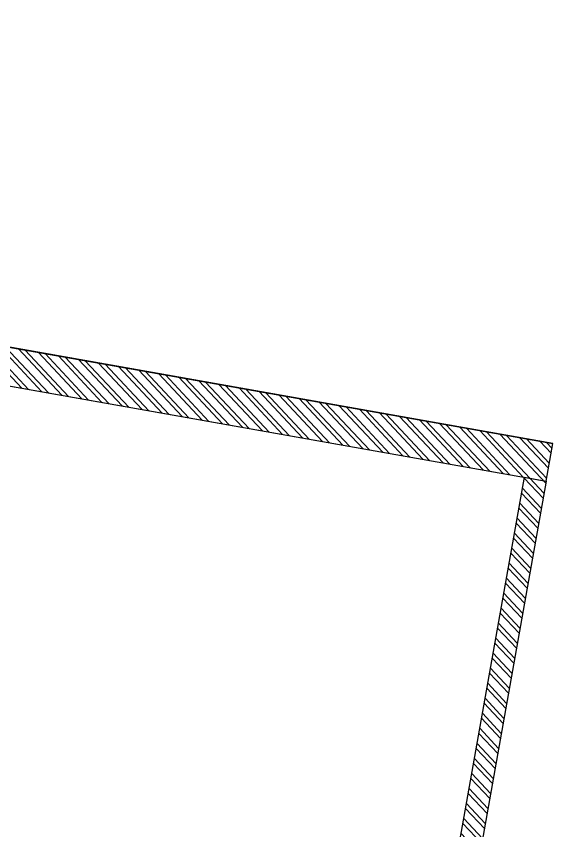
# Model space of a CAD drawing. Header units: feet. Extents: x 9520660 to 9546195, y -5934217 to -5925868.
# Drawn here: x 9542539 to 9546195, y -5931423 to -5925868 of the extents above; entities that cross this region are included whole.
import ezdxf

# ---------------------------------------------------------------- set-up
doc = ezdxf.new("R2010")
doc.units = ezdxf.units.FT
doc.header["$LTSCALE"] = 33
doc.header["$MEASUREMENT"] = 0
doc.layers.add('A-WALL', color=1, linetype='Continuous')
doc.layers.add('LENS_DIMENSION', color=193, linetype='Continuous', lineweight=0)
doc.layers.add('LN-HATCH', color=251, linetype='Continuous', lineweight=0)

# ---------------------------------------------------------------- blocks, each defined once
blk = doc.blocks.new('A$Ccbeffd58')
at = {"layer": 'LN-HATCH'}
h = blk.add_hatch(dxfattribs=at)
h.set_pattern_fill('ANSI32', color=256, scale=222, angle=88.11)
h.set_pattern_definition([(133.11, (-3280598.15, 5458342.27), (-60.7760807, -56.89315), []), (133.11, (-3280596.85, 5458381.49), (-60.7760807, -56.89315), [])])
h.paths.add_polyline_path([(-18276.4, 8098.5), (-23145.4, 8098.5), (-23145.4, 8358.5), (-18276.4, 8358.5)])
h.paths.add_polyline_path([(-17465.4, 8098.5), (-18006.4, 8098.5), (-18006.4, 8358.5), (-17465.4, 8358.5)])
h.paths.add_polyline_path([(-23405.4, 8028.5), (-23145.4, 8028.5), (-23145.4, 7728.5), (-23405.4, 7728.5)])
h.paths.add_polyline_path([(-13299.2, 7964.4), (-13928.1, 8076), (-17205.4, 8358.5), (-17205.4, 8078.5), (-13334.3, 7767.4)])
h.paths.add_polyline_path([(-9341.1, 7262.4), (-13043.4, 7919), (-13088.8, 7663), (-9386.5, 7006.4)])
h.paths.add_polyline_path([(909.9, 5444.3), (-9085.1, 7217), (-9130.5, 6961), (864.5, 5188.2)])
h.paths.add_polyline_path([(-1315.1, 494.2), (-2126.5, 636), (-1864.5, 2113.2), (-633.2, 1897.8), (-607, 2045.5), (-1986, 2286.7), (-2274.2, 662.1), (-9968.3, 2009.1), (-10007.7, 1752.1), (-1360, 238.1)])
h.paths.add_polyline_path([(-156.3, 291.8), (716.8, 5214.4), (864.5, 5188.2), (-8.6, 265.5)])
h.paths.add_polyline_path([(-1019.6, 442.5), (-8.6, 265.7), (-53.5, 9.4), (-1064.5, 186.4)])
h.paths.add_polyline_path([(-10224.4, 2054), (-13961.7, 2708.3), (-14006.9, 2452.2), (-10263.7, 1796.9)])
h.paths.add_polyline_path([(-14217.1, 2757.1), (-14278.7, 2768.8), (-17205.4, 2940.5), (-17205.4, 2680.5), (-14310.9, 2510.3), (-14262.2, 2501)])
h.paths.add_polyline_path([(-17465.4, 2940.5), (-23145.4, 2940.5), (-23145.4, 2680.5), (-17465.4, 2680.5)])
h.paths.add_polyline_path([(-23405.4, 3250.5), (-23145.4, 3250.5), (-23145.4, 3010.5), (-23405.4, 3010.5)])
at = {"layer": 'A-WALL'}
for p, q in [((-9085.1, 7217), (909.9, 5444.3)), ((-9130.5, 6961), (864.5, 5188.2))]:
    blk.add_line(p, q, dxfattribs=at)
for points in [[(909.9, 5444.3), (-9085.1, 7217), (-9130.5, 6961), (864.5, 5188.2)], [(-156.3, 291.8), (716.8, 5214.4), (864.5, 5188.2), (-8.6, 265.5)]]:
    blk.add_lwpolyline(points, close=True, dxfattribs=at)

msp = doc.modelspace()

# ---------------------------------------------------------------- block references
at = {"layer": 'LENS_DIMENSION'}
msp.add_blockref('A$Ccbeffd58', (9545285, -5934226.6), dxfattribs=at)

doc.saveas('drawing.dxf')
